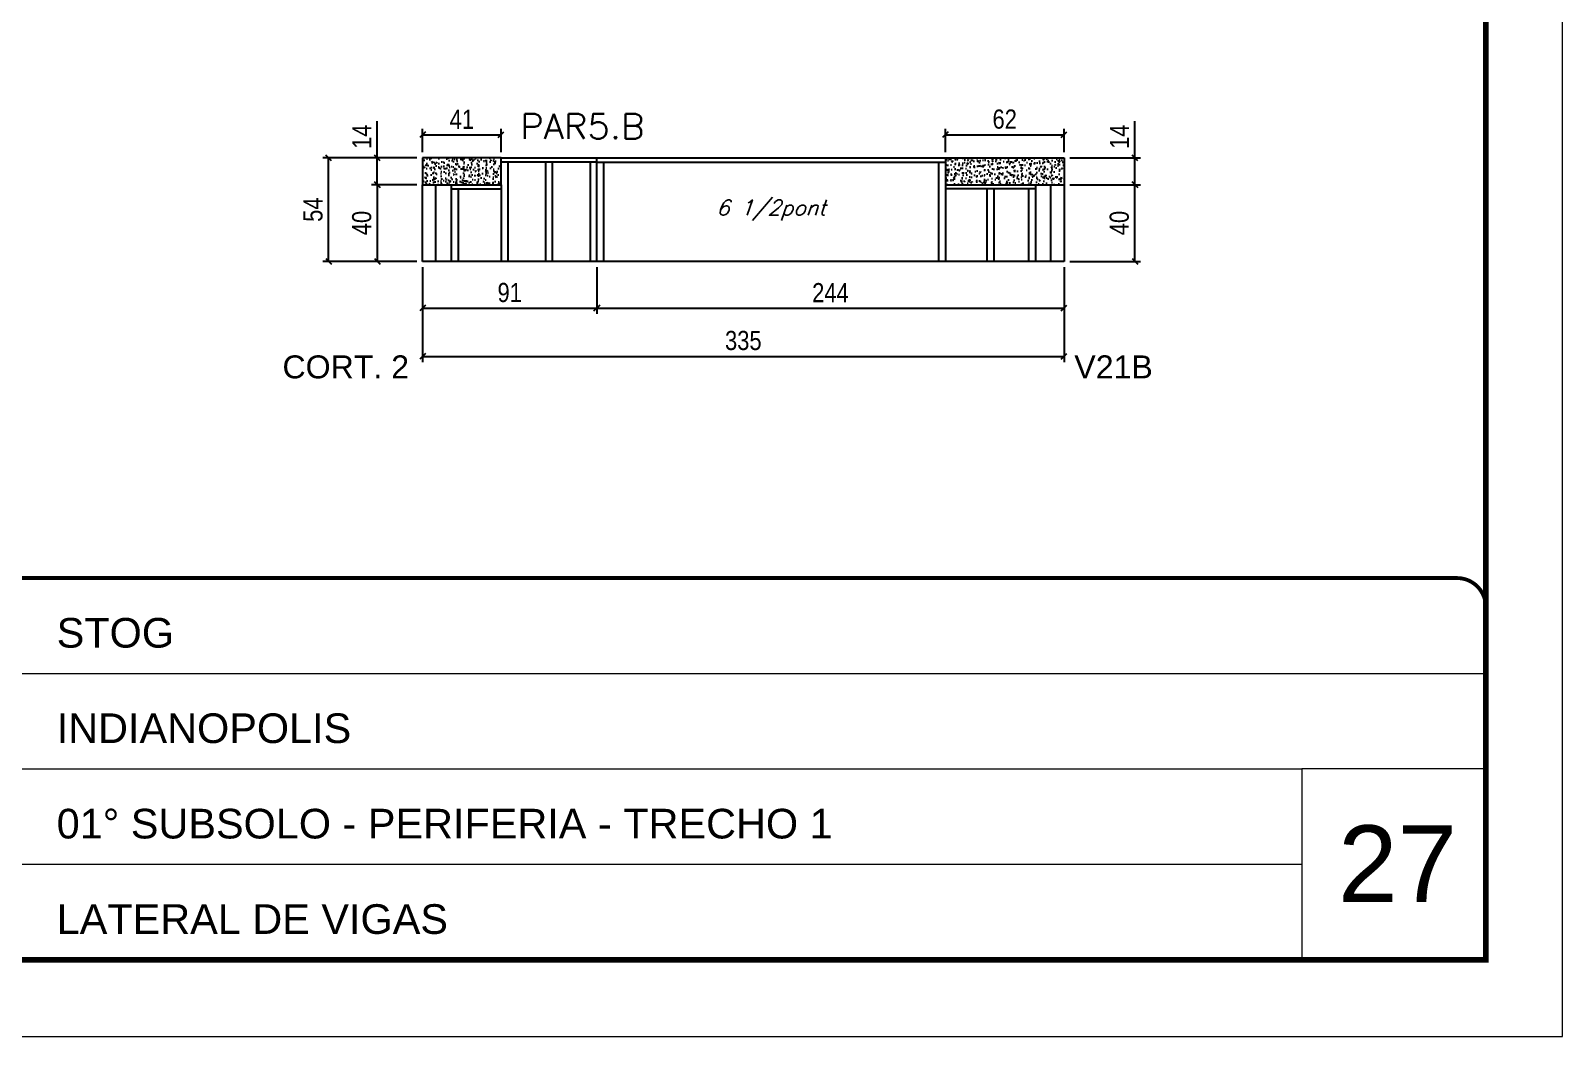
# Model space of a CAD drawing. Extents: x 0 to 6325, y 5574 to 19307.
# Drawn here: x 3855 to 4655, y 10169 to 10694 of the extents above; entities that cross this region are included whole.
import ezdxf

# ---------------------------------------------------------------- set-up
doc = ezdxf.new("R2010")
doc.units = 0
doc.linetypes.add('CONTINUO', pattern=[0])
doc.linetypes.add('DASHED', pattern=[0.75, 0.5, -0.25])
for name, color, linetype in [('1', 1, 'Continuous'), ('5', 5, 'Continuous'), ('COTA', 241, 'Continuous'), ('Painéis', 200, 'Continuous'), ('SARR_2.2x7', 40, 'Continuous'), ('SARR_3.5x7', 81, 'Continuous'), ('texto', 7, 'Continuous')]:
    doc.layers.add(name, color=color, linetype=linetype)
for name, color, linetype, lineweight in [('CARIMBO', 255, 'Continuous', 9), ('Folhas', 255, 'Continuous', 9), ('SARRAFO DE PRESSAO', 251, 'DASHED', 9), ('Texto Seção', 7, 'Continuous', 15)]:
    doc.layers.add(name, color=color, linetype=linetype, lineweight=lineweight)
doc.styles.add('arial', font='arial.ttf')
doc.styles.add('COTA TECNICA', font='techl___.ttf', dxfattribs={"height": 10})
doc.styles.add('REGUA-120', font='ROMANS.shx', dxfattribs={"height": 15})
doc.styles.add('Romans', font='romans.shx')
doc.styles.get("Standard").update_dxf_attribs({"font": 'arial.ttf'})
doc.dimstyles.new('PAINEL', dxfattribs={"dimtxt": 10, "dimasz": 3, "dimexe": 3, "dimexo": 3, "dimgap": 3, "dimtad": 1, "dimdec": 1, "dimzin": 12, "dimdsep": 46, "dimtxsty": 'COTA TECNICA', "dimblk1": 'OBLIQUE', "dimblk2": 'OBLIQUE', "dimsah": 1, "dimcen": 0.9, "dimclrd": 4, "dimclre": 4, "dimclrt": 240, "dimadec": 1, "dimazin": 3, "dimtfac": 1, "dimtdec": 1, "dimtmove": 0, "dimatfit": 3, "dimfxl": 1, "dimtolj": 1, "dimtzin": 12, "dimarcsym": 0})
pattern_1 = [(50, (-2e-12, 1148.575), (5.46554, -0.4781726), [0.5715, -6.2865]), (355, (-2e-12, 1148.575), (-1.0573026, 5.7317054), [0.4572, -5.0292175]), (100.451445, (0.4555, 1148.535), (4.4082374, 5.2535326), [0.4857003, -5.3427073]), (46.1842, (-2e-12, 1150.099), (8.1323712, -1.26127), [0.85725, -9.42975]), (96.63556, (0.678, 1149.994), (7.122124, 7.422784), [0.728551, -8.014068]), (351.18415, (-2e-12, 1150.099), (7.122124, 7.422784), [0.685799, -7.543792]), (21, (0.762, 1149.718), (4.5484317, -3.067956), [0.5715, -6.2865]), (326, (0.762, 1149.718), (1.854061, 5.525639), [0.4572, -5.0292]), (71.451445, (1.141, 1149.4624), (6.4024926, 2.457683), [0.4857003, -5.342698]), (37.5, (-2e-12, 1148.5751), (0.0926581, 2.53665117), [0, -4.96824, 0, -5.1054, 0, -5.04825]), (7.5, (-2e-12, 1148.575), (2.0045899, 3.00541724), [0, -2.91084, 0, -4.85394, 0, -1.92405]), (327.5, (-1.6993, 1148.5751), (4.06771786, -0.1718623), [0, -1.905, 0, -5.9436, 0, -7.8867]), (317.5, (-2.4613, 1148.575), (4.4438754, 0.7627947), [0, -2.4765, 0, -3.94716, 0, -5.6007])]

# ---------------------------------------------------------------- blocks, each defined once
blk = doc.blocks.new('9999999999')
at = {"color": 30, "linetype": 'CONTINUO'}
for p, q in [((98564.56, 34379.64), (99583.98, 34379.64)), ((98564.56, 34329.83), (99487.98, 34329.83)), ((99583.98, 34329.83), (99487.98, 34329.83)), ((99487.98, 34329.83), (99487.98, 34230.21)), ((98564.56, 34280.02), (99487.98, 34280.02))]:
    blk.add_line(p, q, dxfattribs=at)
at = {"color": 30, "linetype": 'CONTINUO', "const_width": 2}
blk.add_lwpolyline([(99583.98, 34230.21), (99583.98, 34414.45, 0.414214), (99568.98, 34429.45), (98228.98, 34429.45, 0.414214), (98213.98, 34414.45), (98213.98, 34245.21, 0.414214), (98228.98, 34230.21), (99583.98, 34230.21)], format="xyb", dxfattribs=at)
at = {"layer": 'Folhas'}
blk.add_lwpolyline([(98138.98, 34190.21), (99623.98, 34190.21), (99623.98, 35240.21), (98138.98, 35240.21)], close=True, dxfattribs=at)
at = {"layer": 'Folhas', "color": 30, "const_width": 3}
blk.add_lwpolyline([(98213.98, 34230.21), (99583.98, 34230.21), (99583.98, 35200.21), (98213.98, 35200.21)], close=True, dxfattribs=at)
at = {"color": 7, "linetype": 'Continuous', "ltscale": 5, "style": 'arial'}
for s, height, p in [('STOG', 15.483, (98837.68, 34393.13)), ('INDIANOPOLIS', 15.4829, (98837.68, 34343.32)), ('01° SUBSOLO - PERIFERIA - TRECHO 1', 15.4829, (98837.68, 34293.51)), ('LATERAL DE VIGAS', 15.4829, (98837.68, 34243.7))]:
    blk.add_text(s, height=height, dxfattribs=at).set_placement(p)
blk = doc.blocks.new('_Oblique')
at = {"layer": '1', "color": 0, "lineweight": -2}
blk.add_line((-0.5, -0.5), (0.5, 0.5), dxfattribs=at)
blk = doc.blocks.new('*D3159')
at = {"layer": 'COTA', "color": 4, "lineweight": -2, "transparency": 16777216}
for p, q in [((4056.78, 10627.11), (4007.71, 10627.11)), ((4010.71, 10573.11), (4010.71, 10627.11)), ((4056.78, 10573.11), (4007.71, 10573.11))]:
    blk.add_line(p, q, dxfattribs=at)
at = {"layer": 'Defpoints', "color": 0, "transparency": 16777216}
for p in [(4010.71, 10627.11), (4059.78, 10627.11), (4059.78, 10573.11)]:
    blk.add_point(p, dxfattribs=at)
at = {"layer": 'COTA', "color": 4, "lineweight": -2, "transparency": 16777216, "xscale": 3, "yscale": 3, "zscale": 3}
for p, rotation in [((4010.71, 10627.11), 90), ((4010.71, 10573.11), 270)]:
    blk.add_blockref('_Oblique', p, dxfattribs=dict(at, rotation=rotation))
at = {"layer": 'COTA', "color": 240, "transparency": 16777216, "insert": (4002.6, 10600.11), "char_height": 10, "attachment_point": 5, "rotation": 90, "style": 'COTA TECNICA'}
blk.add_mtext('\\A1;54', dxfattribs=at)
blk = doc.blocks.new('*D3160')
at = {"layer": 'COTA', "color": 4, "lineweight": -2, "transparency": 16777216}
for p, q in [((4059.78, 10570.11), (4059.78, 10520.53)), ((4394.78, 10570.11), (4394.78, 10520.53)), ((4059.78, 10523.53), (4394.78, 10523.53))]:
    blk.add_line(p, q, dxfattribs=at)
at = {"layer": 'Defpoints', "color": 0, "transparency": 16777216}
for p in [(4059.78, 10573.11), (4394.78, 10573.11), (4394.78, 10523.53)]:
    blk.add_point(p, dxfattribs=at)
at = {"layer": 'COTA', "color": 4, "lineweight": -2, "transparency": 16777216, "xscale": 3, "yscale": 3, "zscale": 3, "rotation": 180}
blk.add_blockref('_Oblique', (4059.78, 10523.53), dxfattribs=at)
at = {"layer": 'COTA', "color": 4, "lineweight": -2, "transparency": 16777216, "xscale": 3, "yscale": 3, "zscale": 3}
blk.add_blockref('_Oblique', (4394.78, 10523.53), dxfattribs=at)
at = {"layer": 'COTA', "color": 240, "transparency": 16777216, "insert": (4227.28, 10531.75), "char_height": 10, "attachment_point": 5, "style": 'COTA TECNICA'}
blk.add_mtext('\\A1;335', dxfattribs=at)
blk = doc.blocks.new('*D4301')
at = {"layer": 'COTA', "color": 4, "lineweight": -2, "transparency": 16777216}
for p, q in [((4056.78, 10613.11), (4033.14, 10613.11)), ((4036.14, 10613.11), (4036.14, 10573.11)), ((4056.78, 10573.11), (4033.14, 10573.11))]:
    blk.add_line(p, q, dxfattribs=at)
at = {"layer": 'Defpoints', "color": 0, "transparency": 16777216}
for p in [(4059.78, 10613.11), (4036.14, 10573.11), (4059.78, 10573.11)]:
    blk.add_point(p, dxfattribs=at)
at = {"layer": 'COTA', "color": 4, "lineweight": -2, "transparency": 16777216, "xscale": 3, "yscale": 3, "zscale": 3}
for p, rotation in [((4036.14, 10613.11), 90), ((4036.14, 10573.11), 270)]:
    blk.add_blockref('_Oblique', p, dxfattribs=dict(at, rotation=rotation))
at = {"layer": 'COTA', "color": 240, "transparency": 16777216, "insert": (4028.04, 10593.11), "char_height": 10, "attachment_point": 5, "rotation": 90, "style": 'COTA TECNICA'}
blk.add_mtext('\\A1;40', dxfattribs=at)
blk = doc.blocks.new('*D4302')
at = {"layer": 'COTA', "color": 4, "lineweight": -2, "transparency": 16777216}
for p, q in [((4059.78, 10570.11), (4059.78, 10545.71)), ((4150.78, 10570.11), (4150.78, 10545.71)), ((4059.78, 10548.71), (4150.78, 10548.71))]:
    blk.add_line(p, q, dxfattribs=at)
at = {"layer": 'Defpoints', "color": 0, "transparency": 16777216}
for p in [(4059.78, 10573.11), (4150.78, 10573.11), (4150.78, 10548.71)]:
    blk.add_point(p, dxfattribs=at)
at = {"layer": 'COTA', "color": 4, "lineweight": -2, "transparency": 16777216, "xscale": 3, "yscale": 3, "zscale": 3, "rotation": 180}
blk.add_blockref('_Oblique', (4059.78, 10548.71), dxfattribs=at)
at = {"layer": 'COTA', "color": 4, "lineweight": -2, "transparency": 16777216, "xscale": 3, "yscale": 3, "zscale": 3}
blk.add_blockref('_Oblique', (4150.78, 10548.71), dxfattribs=at)
at = {"layer": 'COTA', "color": 240, "transparency": 16777216, "insert": (4105.28, 10556.79), "char_height": 10, "attachment_point": 5, "style": 'COTA TECNICA'}
blk.add_mtext('\\A1;91', dxfattribs=at)
blk = doc.blocks.new('*D3161')
at = {"layer": 'COTA', "color": 4, "lineweight": -2, "transparency": 16777216}
for p, q in [((4150.78, 10570.11), (4150.78, 10545.71)), ((4394.78, 10570.11), (4394.78, 10545.71)), ((4150.78, 10548.71), (4394.78, 10548.71))]:
    blk.add_line(p, q, dxfattribs=at)
at = {"layer": 'Defpoints', "color": 0, "transparency": 16777216}
for p in [(4150.78, 10573.11), (4394.78, 10573.11), (4394.78, 10548.71)]:
    blk.add_point(p, dxfattribs=at)
at = {"layer": 'COTA', "color": 4, "lineweight": -2, "transparency": 16777216, "xscale": 3, "yscale": 3, "zscale": 3, "rotation": 180}
blk.add_blockref('_Oblique', (4150.78, 10548.71), dxfattribs=at)
at = {"layer": 'COTA', "color": 4, "lineweight": -2, "transparency": 16777216, "xscale": 3, "yscale": 3, "zscale": 3}
blk.add_blockref('_Oblique', (4394.78, 10548.71), dxfattribs=at)
at = {"layer": 'COTA', "color": 240, "transparency": 16777216, "insert": (4272.78, 10556.78), "char_height": 10, "attachment_point": 5, "style": 'COTA TECNICA'}
blk.add_mtext('\\A1;244', dxfattribs=at)
blk = doc.blocks.new('*D4321')
at = {"layer": 'COTA', "color": 4, "lineweight": -2, "transparency": 16777216}
for p, q in [((4036.14, 10627.11), (4036.14, 10646.22)), ((4056.78, 10627.11), (4033.14, 10627.11)), ((4036.14, 10613.11), (4036.14, 10627.11)), ((4056.78, 10613.11), (4033.14, 10613.11))]:
    blk.add_line(p, q, dxfattribs=at)
at = {"layer": 'Defpoints', "color": 0, "transparency": 16777216}
for p in [(4036.14, 10627.11), (4059.78, 10627.11), (4059.78, 10613.11)]:
    blk.add_point(p, dxfattribs=at)
at = {"layer": 'COTA', "color": 4, "lineweight": -2, "transparency": 16777216, "xscale": 3, "yscale": 3, "zscale": 3}
for p, rotation in [((4036.14, 10627.11), 90), ((4036.14, 10613.11), 270)]:
    blk.add_blockref('_Oblique', p, dxfattribs=dict(at, rotation=rotation))
at = {"layer": 'COTA', "color": 240, "transparency": 16777216, "insert": (4028.07, 10638.17), "char_height": 10, "attachment_point": 5, "rotation": 90, "style": 'COTA TECNICA'}
blk.add_mtext('\\A1;14', dxfattribs=at)
blk = doc.blocks.new('*D4322')
at = {"layer": 'COTA', "color": 4, "lineweight": -2, "transparency": 16777216}
for p, q in [((4059.78, 10630.11), (4059.78, 10642.22)), ((4059.78, 10639.22), (4100.78, 10639.22)), ((4100.78, 10630.11), (4100.78, 10642.22))]:
    blk.add_line(p, q, dxfattribs=at)
at = {"layer": 'Defpoints', "color": 0, "transparency": 16777216}
for p in [(4100.78, 10639.22), (4059.78, 10627.11), (4100.78, 10627.11)]:
    blk.add_point(p, dxfattribs=at)
at = {"layer": 'COTA', "color": 4, "lineweight": -2, "transparency": 16777216, "xscale": 3, "yscale": 3, "zscale": 3, "rotation": 180}
blk.add_blockref('_Oblique', (4059.78, 10639.22), dxfattribs=at)
at = {"layer": 'COTA', "color": 4, "lineweight": -2, "transparency": 16777216, "xscale": 3, "yscale": 3, "zscale": 3}
blk.add_blockref('_Oblique', (4100.78, 10639.22), dxfattribs=at)
at = {"layer": 'COTA', "color": 240, "transparency": 16777216, "insert": (4080.28, 10647.29), "char_height": 10, "attachment_point": 5, "style": 'COTA TECNICA'}
blk.add_mtext('\\A1;41', dxfattribs=at)
blk = doc.blocks.new('*D4318')
at = {"layer": 'COTA', "color": 4, "lineweight": -2, "transparency": 16777216}
for p, q in [((4332.78, 10630.11), (4332.78, 10642.22)), ((4332.78, 10639.22), (4394.78, 10639.22)), ((4394.78, 10630.11), (4394.78, 10642.22))]:
    blk.add_line(p, q, dxfattribs=at)
at = {"layer": 'Defpoints', "color": 0, "transparency": 16777216}
for p in [(4394.78, 10639.22), (4332.78, 10627.11), (4394.78, 10627.11)]:
    blk.add_point(p, dxfattribs=at)
at = {"layer": 'COTA', "color": 4, "lineweight": -2, "transparency": 16777216, "xscale": 3, "yscale": 3, "zscale": 3, "rotation": 180}
blk.add_blockref('_Oblique', (4332.78, 10639.22), dxfattribs=at)
at = {"layer": 'COTA', "color": 4, "lineweight": -2, "transparency": 16777216, "xscale": 3, "yscale": 3, "zscale": 3}
blk.add_blockref('_Oblique', (4394.78, 10639.22), dxfattribs=at)
at = {"layer": 'COTA', "color": 240, "transparency": 16777216, "insert": (4363.78, 10647.32), "char_height": 10, "attachment_point": 5, "style": 'COTA TECNICA'}
blk.add_mtext('\\A1;62', dxfattribs=at)
blk = doc.blocks.new('*D4319')
at = {"layer": 'COTA', "color": 4, "lineweight": -2, "transparency": 16777216}
for p, q in [((4431.76, 10627.11), (4431.76, 10646.22)), ((4397.78, 10627.11), (4434.76, 10627.11)), ((4431.76, 10613.11), (4431.76, 10627.11)), ((4397.78, 10613.11), (4434.76, 10613.11))]:
    blk.add_line(p, q, dxfattribs=at)
at = {"layer": 'Defpoints', "color": 0, "transparency": 16777216}
for p in [(4394.78, 10627.11), (4431.76, 10627.11), (4394.78, 10613.11)]:
    blk.add_point(p, dxfattribs=at)
at = {"layer": 'COTA', "color": 4, "lineweight": -2, "transparency": 16777216, "xscale": 3, "yscale": 3, "zscale": 3}
for p, rotation in [((4431.76, 10627.11), 90), ((4431.76, 10613.11), 270)]:
    blk.add_blockref('_Oblique', p, dxfattribs=dict(at, rotation=rotation))
at = {"layer": 'COTA', "color": 240, "transparency": 16777216, "insert": (4423.69, 10638.17), "char_height": 10, "attachment_point": 5, "rotation": 90, "style": 'COTA TECNICA'}
blk.add_mtext('\\A1;14', dxfattribs=at)
blk = doc.blocks.new('*D4320')
at = {"layer": 'COTA', "color": 4, "lineweight": -2, "transparency": 16777216}
for p, q in [((4397.78, 10613.11), (4434.76, 10613.11)), ((4431.76, 10573.11), (4431.76, 10613.11)), ((4397.78, 10573.11), (4434.76, 10573.11))]:
    blk.add_line(p, q, dxfattribs=at)
at = {"layer": 'Defpoints', "color": 0, "transparency": 16777216}
for p in [(4394.78, 10613.11), (4431.76, 10613.11), (4394.78, 10573.11)]:
    blk.add_point(p, dxfattribs=at)
at = {"layer": 'COTA', "color": 4, "lineweight": -2, "transparency": 16777216, "xscale": 3, "yscale": 3, "zscale": 3}
for p, rotation in [((4431.76, 10613.11), 90), ((4431.76, 10573.11), 270)]:
    blk.add_blockref('_Oblique', p, dxfattribs=dict(at, rotation=rotation))
at = {"layer": 'COTA', "color": 240, "transparency": 16777216, "insert": (4423.66, 10593.11), "char_height": 10, "attachment_point": 5, "rotation": 90, "style": 'COTA TECNICA'}
blk.add_mtext('\\A1;40', dxfattribs=at)

msp = doc.modelspace()

# ---------------------------------------------------------------- hatches: boundary and pattern name
at = {"layer": 'COTA'}
h = msp.add_hatch(dxfattribs=at)
h.set_pattern_fill('AR-CONC', color=256, scale=0.03)
h.set_pattern_definition(pattern_1)
h.paths.add_polyline_path([(4100.78, 10627.11), (4059.78, 10627.11), (4059.78, 10613.11), (4100.78, 10613.11)])
h = msp.add_hatch(dxfattribs=at)
h.set_pattern_fill('AR-CONC', color=256, scale=0.03)
h.set_pattern_definition(pattern_1)
h.paths.add_polyline_path([(4332.78, 10627.11), (4394.78, 10627.11), (4394.78, 10613.11), (4332.78, 10613.11)])

# ---------------------------------------------------------------- linework, layer by layer
for p, q in [((4100.78, 10627.11), (4059.78, 10627.11)), ((4059.78, 10627.11), (4059.78, 10613.11)), ((4332.78, 10627.11), (4394.78, 10627.11)), ((4394.78, 10627.11), (4394.78, 10613.11)), ((4100.78, 10613.11), (4100.78, 10573.11)), ((4332.78, 10613.11), (4332.78, 10573.11))]:
    msp.add_line(p, q, dxfattribs=at)
at = {"layer": 'Painéis', "linetype": 'ByBlock'}
for p, q in [((4100.78, 10627.11), (4332.78, 10627.11)), ((4100.78, 10613.11), (4100.78, 10627.11)), ((4150.78, 10573.11), (4150.78, 10627.11)), ((4332.78, 10627.11), (4332.78, 10613.11)), ((4059.78, 10573.11), (4059.78, 10613.11)), ((4059.78, 10613.11), (4100.78, 10613.11)), ((4332.78, 10613.11), (4394.78, 10613.11)), ((4394.78, 10613.11), (4394.78, 10573.11)), ((4394.78, 10573.11), (4059.78, 10573.11))]:
    msp.add_line(p, q, dxfattribs=at)
at = {"layer": 'SARR_2.2x7', "linetype": 'Continuous'}
for p, q in [((4150.78, 10624.91), (4100.78, 10624.91)), ((4150.78, 10624.91), (4332.78, 10624.91)), ((4066.78, 10573.11), (4066.78, 10613.11)), ((4074.78, 10610.91), (4100.78, 10610.91)), ((4379.78, 10610.91), (4332.78, 10610.91)), ((4387.78, 10613.11), (4387.78, 10573.11))]:
    msp.add_line(p, q, dxfattribs=at)
at = {"layer": 'SARR_3.5x7'}
for p, q in [((4104.28, 10624.91), (4104.28, 10573.11)), ((4124.03, 10624.91), (4124.03, 10573.11)), ((4127.53, 10624.91), (4127.53, 10573.11)), ((4147.28, 10624.91), (4147.28, 10573.11)), ((4154.28, 10624.91), (4154.28, 10573.11)), ((4329.28, 10624.91), (4329.28, 10573.11)), ((4074.78, 10613.11), (4074.78, 10573.11)), ((4078.28, 10610.91), (4078.28, 10573.11)), ((4354.53, 10610.91), (4354.53, 10573.11)), ((4358.03, 10610.91), (4358.03, 10573.11)), ((4376.28, 10610.91), (4376.28, 10573.11)), ((4379.78, 10613.11), (4379.78, 10573.11))]:
    msp.add_line(p, q, dxfattribs=at)

# ---------------------------------------------------------------- block references
at = {"layer": 'SARRAFO DE PRESSAO', "color": 6, "linetype": 'ByBlock'}
msp.add_blockref('9999999999', (-94968.98, -24021.66), dxfattribs=at)

# ---------------------------------------------------------------- texts
at = {"layer": '5', "linetype": 'Continuous'}
for s, rotation, p in [('CORT. 2', 0.00004, (3986.61, 10512.03)), ('V21B', 359.99996, (4400.13, 10512.03))]:
    msp.add_text(s, height=12, rotation=rotation, dxfattribs=at).set_placement(p)
at = {"layer": 'CARIMBO', "style": 'arial'}
msp.add_text('27', height=40, dxfattribs=at).set_placement((4537.86, 10238.69))
at = {"layer": 'texto', "color": 2, "insert": (4241.78, 10599.83), "char_height": 8, "attachment_point": 5, "style": 'Romans'}
msp.add_mtext('{\\Q19;\\C256;6 1/2pont}', dxfattribs=at)
at = {"layer": 'Texto Seção', "style": 'REGUA-120', "width": 1.05}
msp.add_text('PAR5.B', height=13, dxfattribs=at).set_placement((4110.78, 10637.11))

# ---------------------------------------------------------------- dimensions: what is measured, and where the dimension line sits
at = {"layer": 'COTA'}
for base, p1, p2, picture, middle in [((4100.78, 10639.22), (4059.78, 10627.11), (4100.78, 10627.11), '*D4322', (4080.28, 10647.29)), ((4394.78, 10639.22), (4332.78, 10627.11), (4394.78, 10627.11), '*D4318', (4363.78, 10647.32)), ((4394.78, 10523.53), (4059.78, 10573.11), (4394.78, 10573.11), '*D3160', (4227.28, 10531.75)), ((4150.78, 10548.71), (4059.78, 10573.11), (4150.78, 10573.11), '*D4302', (4105.28, 10556.79)), ((4394.78, 10548.71), (4150.78, 10573.11), (4394.78, 10573.11), '*D3161', (4272.78, 10556.78))]:
    dim = msp.add_linear_dim(base=base, p1=p1, p2=p2, dimstyle='PAINEL', dxfattribs=at)
    dim.commit()
    dim.dimension.update_dxf_attribs({"geometry": picture, "text_midpoint": middle})
for base, p1, p2, picture, middle in [((4036.14, 10627.11), (4059.78, 10613.11), (4059.78, 10627.11), '*D4321', (4028.07, 10638.17)), ((4431.76, 10627.11), (4394.78, 10613.11), (4394.78, 10627.11), '*D4319', (4423.69, 10638.17)), ((4010.71, 10627.11), (4059.78, 10573.11), (4059.78, 10627.11), '*D3159', (4002.6, 10600.11)), ((4036.14, 10573.11), (4059.78, 10613.11), (4059.78, 10573.11), '*D4301', (4028.04, 10593.11)), ((4431.76, 10613.11), (4394.78, 10573.11), (4394.78, 10613.11), '*D4320', (4423.66, 10593.11))]:
    dim = msp.add_linear_dim(base=base, p1=p1, p2=p2, angle=90, dimstyle='PAINEL', dxfattribs=at)
    dim.commit()
    dim.dimension.update_dxf_attribs({"geometry": picture, "text_midpoint": middle})

doc.saveas('drawing.dxf')
